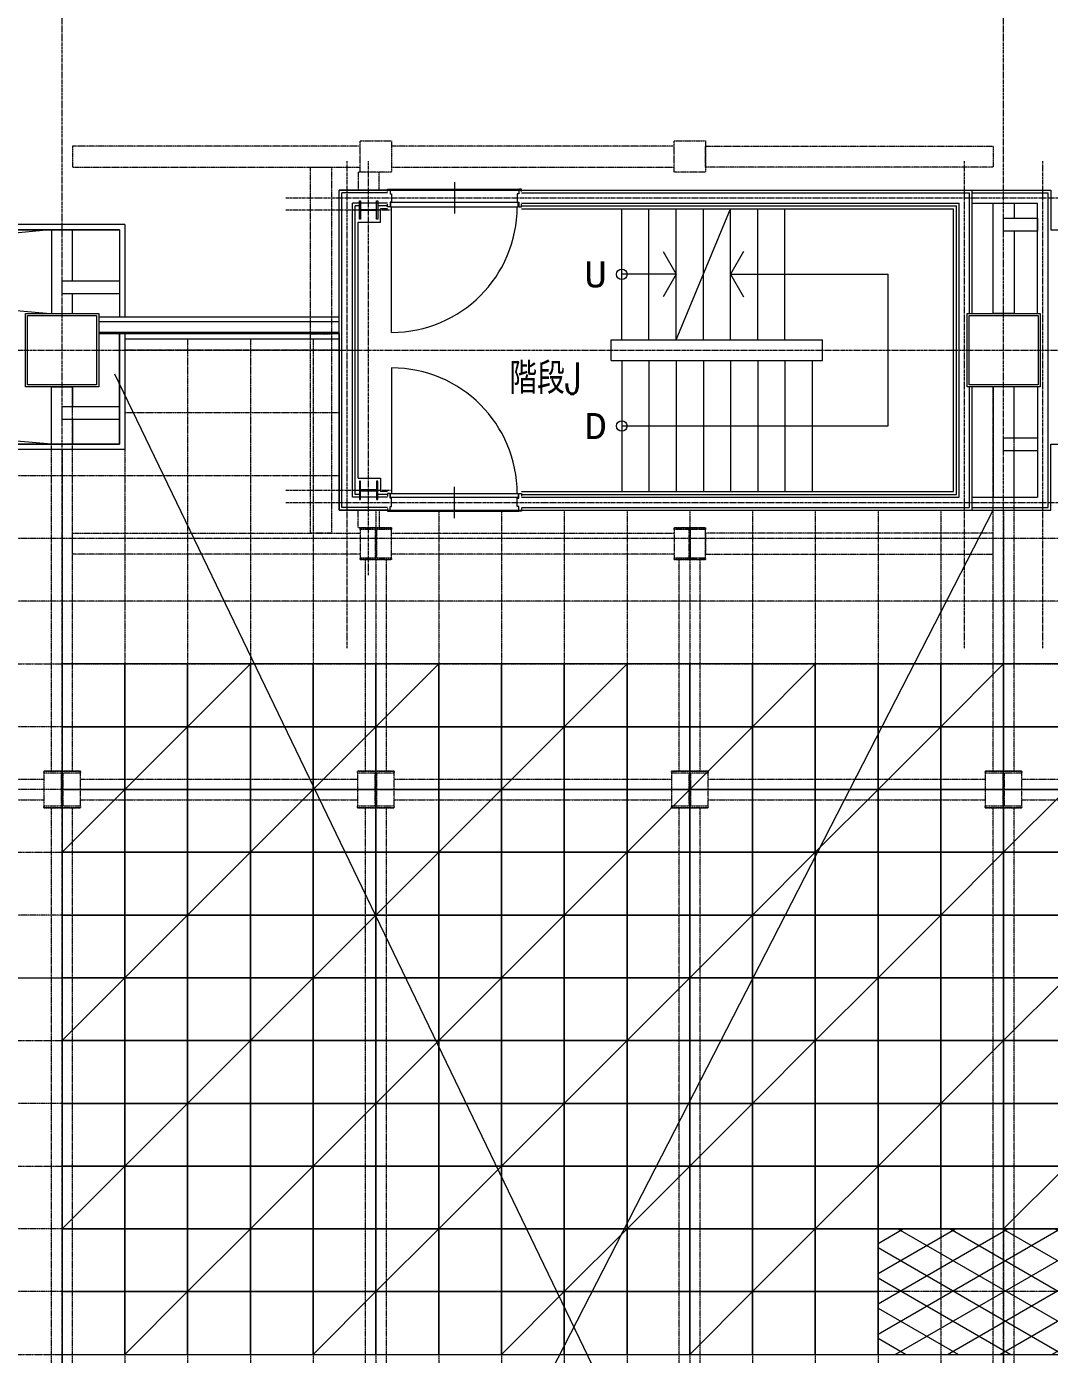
# Model space of a CAD drawing. Extents: x 73996 to 686888, y -9729 to 263202.
# Drawn here: x 381586 to 391363, y 207602 to 220296 of the extents above; entities that cross this region are included whole.
import ezdxf
from ezdxf.enums import TextEntityAlignment as Align

# ---------------------------------------------------------------- set-up
doc = ezdxf.new("R2010")
doc.units = 0
doc.header["$LTSCALE"] = 20
doc.linetypes.add('Data Center Layout_L20$0$CENTER', pattern=[2, 1.25, -0.25, 0.25, -0.25])
doc.linetypes.add('Data Center Layout_L20$0$DOTK1', pattern=[0.1, 0.05, -0.05])
for name, color, linetype, lineweight in [('Data Center Layout_L20$0$$ALDG', 252, 'Data Center Layout_L20$0$DOTK1', 0), ('Data Center Layout_L20$0$$ALDG-P', 252, 'Continuous', 0), ('Data Center Layout_L20$0$$AREA-RC', 252, 'Continuous', 0), ('Data Center Layout_L20$0$$OOBIKI', 252, 'Data Center Layout_L20$0$DOTK1', 0), ('Data Center Layout_L20$0$ARC', 252, 'Continuous', 0), ('Data Center Layout_L20$0$H-SIN', 252, 'Data Center Layout_L20$0$CENTER', 9), ('Data Center Layout_L20$0$HOJO1', 252, 'Continuous', 0), ('Data Center Layout_L20$0$K-SIN', 252, 'Data Center Layout_L20$0$CENTER', 9), ('Data Center Layout_L20$0$SUGATA3', 252, 'Continuous', 0)]:
    doc.layers.add(name, color=color, linetype=linetype, lineweight=lineweight)
doc.styles.add('Data Center Layout_L20$0$ATS', font='monotxt', dxfattribs={"bigfont": 'BIGFONT'})
doc.styles.add('Data Center Layout_L20$0$ROMS', font='ROMANS.shx', dxfattribs={"bigfont": 'bigfont.shx'})

# ---------------------------------------------------------------- blocks, each defined once
blk = doc.blocks.new('Data Center Layout_L20$0$BLANK')
blk.add_lwpolyline([(0, 0), (600, 0), (600, 600), (0, 600)], close=True)
blk = doc.blocks.new('Data Center Layout_L20$0$45%-AL-G')
blk.add_line((600, 600), (0, 0))
blk.add_lwpolyline([(0, 0), (600, 0), (600, 600), (0, 600)], close=True)
blk = doc.blocks.new('Data Center Layout_L20$0$A$C80dc7663')
at = {"layer": 'Data Center Layout_L20$0$$ALDG-P', "linetype": 'Data Center Layout_L20$0$DOTK1'}
h = blk.add_hatch(dxfattribs=at)
h.set_pattern_fill('EXP', color=256, scale=100, style=0)
h.set_pattern_definition([(30, (275940.24, 28654.4), (-125, 216.50635), []), (330, (275940.24, 28654.4), (125, 216.50635), [])])
h.paths.add_polyline_path([(431740.24, 174445.59), (441340.24, 174445.59), (441340.24, 175645.59), (431740.24, 175645.59)])
at = {"layer": 'Data Center Layout_L20$0$$ALDG'}
for p, q in [((424540.24, 184203.59), (424540.24, 148995.59)), ((425140.24, 184153.59), (425140.24, 148995.59)), ((425740.24, 184153.59), (425740.24, 148995.59)), ((426340.24, 184153.59), (426340.24, 148995.59)), ((426590.24, 184045.59), (424540.24, 184045.59)), ((426590.24, 183445.59), (424540.24, 183445.59)), ((423940.24, 183095.59), (423940.24, 166395.59)), ((426590.24, 182845.59), (379440.24, 182845.59)), ((426940.24, 182515.59), (426940.24, 148995.59)), ((427540.24, 182515.59), (427540.24, 148995.59)), ((428140.24, 182515.59), (428140.24, 148995.59)), ((428740.24, 182515.59), (428740.24, 148995.59)), ((429340.24, 182515.59), (429340.24, 148995.59)), ((429940.24, 182515.59), (429940.24, 148995.59)), ((430540.24, 182515.59), (430540.24, 148995.59)), ((431140.24, 182515.59), (431140.24, 148995.59)), ((431740.24, 182515.59), (431740.24, 148995.59)), ((432340.24, 182515.59), (432340.24, 148995.59)), ((432940.24, 182515.59), (432940.24, 166395.59)), ((490090.24, 182245.59), (334590.24, 182245.59)), ((490090.24, 181645.59), (339340.24, 181645.59)), ((339340.24, 181045.59), (490090.24, 181045.59)), ((490090.24, 180445.59), (339340.24, 180445.59)), ((531290.24, 179845.59), (334590.24, 179845.59)), ((334590.24, 179245.59), (531290.24, 179245.59)), ((531290.24, 178645.59), (334590.24, 178645.59)), ((334590.24, 178045.59), (531290.24, 178045.59)), ((334590.24, 177445.59), (531290.24, 177445.59)), ((531290.24, 176845.59), (334590.24, 176845.59)), ((334590.24, 176245.59), (531290.24, 176245.59)), ((531290.24, 175645.59), (334590.24, 175645.59)), ((531290.24, 175045.59), (334590.24, 175045.59)), ((334590.24, 174445.59), (531290.24, 174445.59))]:
    blk.add_line(p, q, dxfattribs=at)
at = {"layer": 'Data Center Layout_L20$0$$ALDG-P'}
blk.add_lwpolyline([(423940.24, 172045.59), (486940.24, 172045.59), (486940.24, 181045.59), (423940.24, 181045.59)], close=True, dxfattribs=at)
at = {"layer": 'Data Center Layout_L20$0$$AREA-RC'}
blk.add_lwpolyline([(486940.24, 181045.59), (423940.24, 181045.59), (423940.24, 172045.59), (417340.24, 172045.59), (417340.24, 181045.59), (405940.24, 181045.59), (405940.24, 183145.59), (424490.24, 183145.59), (424490.24, 184203.59), (426590.24, 184203.59), (426590.24, 182515.59), (433390.24, 182515.59), (433390.24, 183145.59), (478490.24, 183145.59)], dxfattribs=at)
at = {"layer": 'Data Center Layout_L20$0$$OOBIKI'}
for p, q in [((423840.24, 180020.59), (423840.24, 183695.59)), ((424040.24, 180020.59), (424040.24, 183695.59)), ((432840.24, 180020.59), (432840.24, 183695.59)), ((433040.24, 180020.59), (433040.24, 183695.59)), ((426840.24, 180020.59), (426840.24, 182045.59)), ((427040.24, 180020.59), (427040.24, 182045.59)), ((429840.24, 180020.59), (429840.24, 182045.59)), ((430040.24, 180020.59), (430040.24, 182045.59)), ((421115.24, 179945.59), (423765.24, 179945.59)), ((424115.24, 179945.59), (426765.24, 179945.59)), ((427115.24, 179945.59), (429765.24, 179945.59)), ((430115.24, 179945.59), (432765.24, 179945.59)), ((433115.24, 179945.59), (435765.24, 179945.59)), ((421115.24, 179745.59), (423765.24, 179745.59)), ((424115.24, 179745.59), (426765.24, 179745.59)), ((427115.24, 179745.59), (429765.24, 179745.59)), ((430115.24, 179745.59), (432765.24, 179745.59)), ((433115.24, 179745.59), (435765.24, 179745.59)), ((423840.24, 169220.59), (423840.24, 179670.59)), ((424040.24, 169220.59), (424040.24, 179670.59)), ((426840.24, 169220.59), (426840.24, 179670.59)), ((427040.24, 169220.59), (427040.24, 179670.59)), ((429840.24, 169220.59), (429840.24, 179670.59)), ((430040.24, 169220.59), (430040.24, 179670.59)), ((432840.24, 169220.59), (432840.24, 179670.59)), ((433040.24, 169220.59), (433040.24, 179670.59))]:
    blk.add_line(p, q, dxfattribs=at)
for points in [[(424040.24, 185995.59), (424040.24, 185795.59), (426790.24, 185795.59), (426790.24, 185995.59)], [(427090.24, 186045.59), (427090.24, 185745.59), (426790.24, 185745.59), (426790.24, 186045.59)], [(427090.24, 185995.59), (427090.24, 185795.59), (429790.24, 185795.59), (429790.24, 185995.59)], [(429790.24, 186045.59), (430090.24, 186045.59), (430090.24, 185745.59), (429790.24, 185745.59)], [(432840.24, 185995.59), (432840.24, 185795.59), (430090.24, 185795.59), (430090.24, 185995.59)], [(426315.24, 185795.59), (426515.24, 185795.59), (426515.24, 184203.09), (426315.24, 184203.09)], [(426770.24, 185575.59), (426970.24, 185575.59), (426970.24, 185745.59), (426770.24, 185745.59)], [(426315.24, 184203.09), (426515.24, 184203.09), (426515.24, 182295.59), (426315.24, 182295.59)], [(426770.24, 182515.59), (426970.24, 182515.59), (426970.24, 182345.59), (426770.24, 182345.59)], [(424040.24, 182095.59), (424040.24, 182295.59), (426790.24, 182295.59), (426790.24, 182095.59)], [(427090.24, 182045.59), (427090.24, 182345.59), (426790.24, 182345.59), (426790.24, 182045.59)], [(427090.24, 182095.59), (427090.24, 182295.59), (429790.24, 182295.59), (429790.24, 182095.59)], [(429790.24, 182045.59), (430090.24, 182045.59), (430090.24, 182345.59), (429790.24, 182345.59)], [(432840.24, 182095.59), (432840.24, 182295.59), (430090.24, 182295.59), (430090.24, 182095.59)], [(423765.24, 179670.59), (424115.24, 179670.59), (424115.24, 180020.59), (423765.24, 180020.59)], [(426765.24, 179670.59), (427115.24, 179670.59), (427115.24, 180020.59), (426765.24, 180020.59)], [(429765.24, 179670.59), (430115.24, 179670.59), (430115.24, 180020.59), (429765.24, 180020.59)], [(432765.24, 179670.59), (433115.24, 179670.59), (433115.24, 180020.59), (432765.24, 180020.59)]]:
    blk.add_lwpolyline(points, close=True, dxfattribs=at)
at = {"layer": 'Data Center Layout_L20$0$$OOBIKI', "linetype": 'Data Center Layout_L20$0$DOTK1'}
for points in [[(426790.24, 182345.59), (427090.24, 182345.59), (427090.24, 182330.59), (426945.24, 182330.59), (426945.24, 182060.59), (427090.24, 182060.59), (427090.24, 182045.59), (426790.24, 182045.59), (426790.24, 182060.59), (426935.24, 182060.59), (426935.24, 182330.59), (426790.24, 182330.59)], [(429790.24, 182345.59), (430090.24, 182345.59), (430090.24, 182330.59), (429945.24, 182330.59), (429945.24, 182060.59), (430090.24, 182060.59), (430090.24, 182045.59), (429790.24, 182045.59), (429790.24, 182060.59), (429935.24, 182060.59), (429935.24, 182330.59), (429790.24, 182330.59)], [(423765.24, 180020.59), (424115.24, 180020.59), (424115.24, 180001.59), (423946.24, 180001.59), (423946.24, 179689.59), (424115.24, 179689.59), (424115.24, 179670.59), (423765.24, 179670.59), (423765.24, 179689.59), (423934.24, 179689.59), (423934.24, 180001.59), (423765.24, 180001.59)], [(426765.24, 180020.59), (427115.24, 180020.59), (427115.24, 180001.59), (426946.24, 180001.59), (426946.24, 179689.59), (427115.24, 179689.59), (427115.24, 179670.59), (426765.24, 179670.59), (426765.24, 179689.59), (426934.24, 179689.59), (426934.24, 180001.59), (426765.24, 180001.59)], [(429765.24, 180020.59), (430115.24, 180020.59), (430115.24, 180001.59), (429946.24, 180001.59), (429946.24, 179689.59), (430115.24, 179689.59), (430115.24, 179670.59), (429765.24, 179670.59), (429765.24, 179689.59), (429934.24, 179689.59), (429934.24, 180001.59), (429765.24, 180001.59)], [(432765.24, 180020.59), (433115.24, 180020.59), (433115.24, 180001.59), (432946.24, 180001.59), (432946.24, 179689.59), (433115.24, 179689.59), (433115.24, 179670.59), (432765.24, 179670.59), (432765.24, 179689.59), (432934.24, 179689.59), (432934.24, 180001.59), (432765.24, 180001.59)]]:
    blk.add_lwpolyline(points, close=True, dxfattribs=at)
at = {"layer": 'Data Center Layout_L20$0$ARC'}
for p, q in [((427075.24, 185585.59), (428305.24, 185585.59)), ((426590.24, 182515.59), (426590.24, 185575.59)), ((427050.24, 185575.59), (426590.24, 185575.59)), ((426615.24, 182540.59), (426615.24, 185550.59)), ((427050.24, 185550.59), (426615.24, 185550.59)), ((428330.24, 185575.59), (432640.24, 185575.59)), ((428330.24, 185550.59), (432615.24, 185550.59)), ((432615.24, 184395.59), (432615.24, 185550.59)), ((432640.24, 185575.59), (433390.24, 185575.59)), ((432640.24, 184395.59), (432640.24, 185575.59)), ((432640.24, 185550.59), (433365.24, 185550.59)), ((433365.24, 182540.59), (433365.24, 185550.59)), ((426715.24, 182640.59), (426715.24, 185450.59)), ((427050.24, 185450.59), (426715.24, 185450.59)), ((426782.74, 185425.59), (426740.24, 185425.59)), ((426740.24, 182665.59), (426740.24, 185425.59)), ((427050.24, 185425.59), (426957.74, 185425.59)), ((427090.24, 184215.59), (427090.24, 185415.59)), ((428330.24, 185450.59), (432515.24, 185450.59)), ((428330.24, 185425.59), (432490.24, 185425.59)), ((432490.24, 182665.59), (432490.24, 185425.59)), ((432515.24, 182640.59), (432515.24, 185450.59)), ((424540.24, 185245.59), (379390.24, 185245.59)), ((424540.24, 185245.59), (424540.24, 184365.59)), ((424490.24, 185195.59), (379390.24, 185195.59)), ((415090.24, 184395.59), (423790.24, 185195.59)), ((423790.24, 184395.59), (415090.24, 185195.59)), ((424490.24, 185195.59), (424490.24, 184365.59)), ((426590.24, 184315.59), (424290.24, 184315.59)), ((426590.24, 184215.59), (424290.24, 184215.59)), ((424490.24, 184203.59), (424490.24, 183145.59)), ((424540.24, 184203.59), (424540.24, 183095.59)), ((423840.24, 183145.59), (415290.24, 183895.59)), ((427090.24, 183875.59), (427090.24, 182675.59)), ((432615.24, 182540.59), (432615.24, 183695.59)), ((432640.24, 182515.59), (432640.24, 183695.59)), ((424540.24, 183095.59), (405940.24, 183095.59)), ((424490.24, 183145.59), (405990.24, 183145.59)), ((426782.74, 182665.59), (426740.24, 182665.59)), ((427050.24, 182665.59), (426957.74, 182665.59)), ((428330.24, 182665.59), (432490.24, 182665.59)), ((427050.24, 182540.59), (426615.24, 182540.59)), ((427050.24, 182640.59), (426715.24, 182640.59)), ((428330.24, 182640.59), (432515.24, 182640.59)), ((428330.24, 182540.59), (432615.24, 182540.59)), ((432640.24, 182540.59), (433365.24, 182540.59)), ((427050.24, 182515.59), (426590.24, 182515.59)), ((427075.24, 182505.59), (428305.24, 182505.59)), ((428330.24, 182515.59), (432640.24, 182515.59)), ((432640.24, 182515.59), (433390.24, 182515.59))]:
    blk.add_line(p, q, dxfattribs=at)
at = {"layer": 'Data Center Layout_L20$0$ARC', "linetype": 'Continuous'}
for p, q in [((427690.24, 185650.59), (427690.24, 185350.59)), ((424290.24, 184365.59), (426590.24, 184365.59)), ((424290.24, 184203.59), (426590.24, 184203.59)), ((424540.24, 184153.59), (426590.24, 184153.59)), ((427690.24, 182440.59), (427690.24, 182740.59))]:
    blk.add_line(p, q, dxfattribs=at)
at = {"layer": 'Data Center Layout_L20$0$ARC'}
for points in [[(407140.24, 185195.59), (424490.24, 185195.59), (424490.24, 184365.59), (426590.24, 184365.59), (426590.24, 185575.59), (433390.24, 185575.59), (433390.24, 185195.59), (444340.24, 185195.59), (444340.24, 197245.59), (407140.24, 197245.59)], [(426782.74, 185298.09), (426782.74, 185473.09), (426793.74, 185473.09), (426793.74, 185389.34), (426946.74, 185389.34), (426946.74, 185473.09), (426957.74, 185473.09), (426957.74, 185298.09), (426946.74, 185298.09), (426946.74, 185381.84), (426793.74, 185381.84), (426793.74, 185298.09)], [(427080.24, 185415.59), (428300.24, 185415.59), (428300.24, 185455.59), (427080.24, 185455.59)], [(433265.24, 185183.59), (432940.24, 185183.59), (432940.24, 185307.59), (433265.24, 185307.59)], [(424490.24, 184583.59), (423940.24, 184583.59), (423940.24, 184707.59), (424490.24, 184707.59)], [(423590.24, 183695.59), (423590.24, 184395.59), (424290.24, 184395.59), (424290.24, 183695.59)], [(423610.24, 183715.59), (423610.24, 184375.59), (424270.24, 184375.59), (424270.24, 183715.59)], [(432590.24, 183695.59), (432590.24, 184395.59), (433290.24, 184395.59), (433290.24, 183695.59)], [(432610.24, 183715.59), (432610.24, 184375.59), (433270.24, 184375.59), (433270.24, 183715.59)], [(424490.24, 183383.59), (423940.24, 183383.59), (423940.24, 183507.59), (424490.24, 183507.59)], [(433265.24, 183083.59), (432940.24, 183083.59), (432940.24, 183207.59), (433265.24, 183207.59)], [(426782.74, 182793.09), (426782.74, 182618.09), (426793.74, 182618.09), (426793.74, 182701.84), (426946.74, 182701.84), (426946.74, 182618.09), (426957.74, 182618.09), (426957.74, 182793.09), (426946.74, 182793.09), (426946.74, 182709.34), (426793.74, 182709.34), (426793.74, 182793.09)], [(427080.24, 182675.59), (428300.24, 182675.59), (428300.24, 182635.59), (427080.24, 182635.59)], [(431740.24, 174445.59), (441340.24, 174445.59), (441340.24, 175645.59), (431740.24, 175645.59)]]:
    blk.add_lwpolyline(points, close=True, dxfattribs=at)
for points in [[(427050.24, 185560.59), (427050.24, 185585.59), (427075.24, 185585.59), (427075.24, 185540.59), (427090.24, 185540.59), (427090.24, 185460.59), (427075.24, 185460.59), (427075.24, 185415.59), (427050.24, 185415.59), (427050.24, 185440.59)], [(428330.24, 185560.59), (428330.24, 185585.59), (428305.24, 185585.59), (428305.24, 185540.59), (428290.24, 185540.59), (428290.24, 185460.59), (428305.24, 185460.59), (428305.24, 185415.59), (428330.24, 185415.59), (428330.24, 185440.59)], [(433040.24, 185183.59), (433040.24, 184395.59), (432840.24, 184395.59), (432840.24, 185450.59), (433040.24, 185450.59), (433040.24, 185307.59)], [(424040.24, 184707.59), (424040.24, 185195.59), (423840.24, 185195.59), (423840.24, 184395.59), (424040.24, 184395.59), (424040.24, 184583.59)], [(424040.24, 183383.59), (424040.24, 183145.59), (423840.24, 183145.59), (423840.24, 183695.59), (424040.24, 183695.59), (424040.24, 183507.59)], [(433040.24, 183207.59), (433040.24, 183695.59), (432840.24, 183695.59), (432840.24, 182640.59), (433040.24, 182640.59), (433040.24, 183083.59)], [(427050.24, 182530.59), (427050.24, 182505.59), (427075.24, 182505.59), (427075.24, 182550.59), (427090.24, 182550.59), (427090.24, 182630.59), (427075.24, 182630.59), (427075.24, 182675.59), (427050.24, 182675.59), (427050.24, 182650.59)], [(428330.24, 182530.59), (428330.24, 182505.59), (428305.24, 182505.59), (428305.24, 182550.59), (428290.24, 182550.59), (428290.24, 182630.59), (428305.24, 182630.59), (428305.24, 182675.59), (428330.24, 182675.59), (428330.24, 182650.59)]]:
    blk.add_lwpolyline(points, dxfattribs=at)
for centre, start, end in [((427090.24, 185415.59), 270, 0), ((427090.24, 182675.59), 0, 90)]:
    blk.add_arc(centre, 1200, start, end, dxfattribs=at)
at = {"layer": 'Data Center Layout_L20$0$H-SIN'}
for p, q in [((423940.24, 124521.53), (423940.24, 230045.59)), ((432940.24, 124521.53), (432940.24, 230045.59)), ((294307.41, 184045.59), (588940.24, 184045.59)), ((294307.41, 178045.59), (588940.24, 178045.59))]:
    blk.add_line(p, q, dxfattribs=at)
at = {"layer": 'Data Center Layout_L20$0$HOJO1'}
for p, q in [((424440.24, 183820.59), (432840.24, 166395.59)), ((424440.24, 166145.59), (432840.24, 182515.59))]:
    blk.add_line(p, q, dxfattribs=at)
at = {"layer": 'Data Center Layout_L20$0$K-SIN'}
for p, q in [((426665.24, 181195.59), (426665.24, 185850.59)), ((426870.24, 181895.59), (426870.24, 185850.59)), ((432565.24, 181195.59), (432565.24, 185850.59)), ((433315.24, 181195.59), (433315.24, 185850.59)), ((426078.81, 185500.59), (435140.24, 185500.59)), ((426078.81, 185385.59), (427090.24, 185385.59)), ((426078.81, 182705.59), (427090.24, 182705.59)), ((426078.81, 182590.59), (435140.24, 182590.59))]:
    blk.add_line(p, q, dxfattribs=at)
at = {"layer": 'Data Center Layout_L20$0$SUGATA3'}
for p, q in [((426985.24, 185270.59), (426985.24, 185395.59)), ((427050.24, 185395.59), (426985.24, 185395.59)), ((428330.24, 185395.59), (432460.24, 185395.59)), ((429290.24, 184145.59), (429290.24, 185395.59)), ((429550.24, 184145.59), (429550.24, 185395.59)), ((429810.24, 184145.59), (430330.24, 185395.59)), ((429810.24, 184145.59), (429810.24, 185395.59)), ((430070.24, 184145.59), (430070.24, 185395.59)), ((430330.24, 184145.59), (430330.24, 185395.59)), ((430590.24, 184145.59), (430590.24, 185395.59)), ((430850.24, 184145.59), (430850.24, 185395.59)), ((432460.24, 182695.59), (432460.24, 185395.59)), ((432640.24, 185450.59), (433265.24, 185450.59)), ((433265.24, 184395.59), (433265.24, 185450.59)), ((426770.24, 185270.59), (426985.24, 185270.59)), ((426770.24, 182820.59), (426770.24, 185270.59)), ((429810.24, 184770.59), (429290.24, 184770.59)), ((430330.24, 184770.59), (431110.24, 184770.59)), ((430590.24, 184770.59), (431835.24, 184770.59)), ((431835.24, 183320.59), (431835.24, 184770.59)), ((429190.24, 183945.59), (429190.24, 184145.59)), ((429190.24, 184145.59), (431210.24, 184145.59)), ((431210.24, 183945.59), (431210.24, 184145.59)), ((429190.24, 183945.59), (431210.24, 183945.59)), ((429290.24, 183945.59), (429290.24, 182695.59)), ((429550.24, 183945.59), (429550.24, 182695.59)), ((429810.24, 183945.59), (429810.24, 182695.59)), ((430070.24, 183945.59), (430070.24, 182695.59)), ((430330.24, 183945.59), (430330.24, 182695.59)), ((430590.24, 183945.59), (430590.24, 182695.59)), ((430850.24, 183945.59), (430850.24, 182695.59)), ((431110.24, 183945.59), (431110.24, 182695.59)), ((433265.24, 183695.59), (433265.24, 182640.59)), ((429290.24, 183320.59), (431835.24, 183320.59)), ((426770.24, 182820.59), (426985.24, 182820.59)), ((426985.24, 182820.59), (426985.24, 182695.59)), ((427050.24, 182695.59), (426985.24, 182695.59)), ((428330.24, 182695.59), (432460.24, 182695.59)), ((432640.24, 182640.59), (433265.24, 182640.59))]:
    blk.add_line(p, q, dxfattribs=at)
for points in [[(429685.24, 184987.1), (429810.24, 184770.59), (429685.24, 184554.08)], [(430455.24, 184987.1), (430330.24, 184770.59), (430455.24, 184554.08)]]:
    blk.add_lwpolyline(points, dxfattribs=at)
for centre in [(429290.24, 184770.59), (429290.24, 183320.59)]:
    blk.add_circle(centre, 50, dxfattribs=at)
at = {"layer": 'Data Center Layout_L20$0$$ALDG-P'}
for name, p in [('Data Center Layout_L20$0$BLANK', (423940.24, 180445.59)), ('Data Center Layout_L20$0$BLANK', (424540.24, 180445.59)), ('Data Center Layout_L20$0$45%-AL-G', (425140.24, 180445.59)), ('Data Center Layout_L20$0$BLANK', (425740.24, 180445.59)), ('Data Center Layout_L20$0$BLANK', (426340.24, 180445.59)), ('Data Center Layout_L20$0$45%-AL-G', (426940.24, 180445.59)), ('Data Center Layout_L20$0$BLANK', (427540.24, 180445.59)), ('Data Center Layout_L20$0$BLANK', (428140.24, 180445.59)), ('Data Center Layout_L20$0$45%-AL-G', (428740.24, 180445.59)), ('Data Center Layout_L20$0$BLANK', (429340.24, 180445.59)), ('Data Center Layout_L20$0$BLANK', (429940.24, 180445.59)), ('Data Center Layout_L20$0$45%-AL-G', (430540.24, 180445.59)), ('Data Center Layout_L20$0$BLANK', (431140.24, 180445.59)), ('Data Center Layout_L20$0$BLANK', (431740.24, 180445.59)), ('Data Center Layout_L20$0$45%-AL-G', (432340.24, 180445.59)), ('Data Center Layout_L20$0$BLANK', (432940.24, 180445.59)), ('Data Center Layout_L20$0$BLANK', (423940.24, 179845.59)), ('Data Center Layout_L20$0$45%-AL-G', (424540.24, 179845.59)), ('Data Center Layout_L20$0$BLANK', (425140.24, 179845.59)), ('Data Center Layout_L20$0$BLANK', (425740.24, 179845.59)), ('Data Center Layout_L20$0$45%-AL-G', (426340.24, 179845.59)), ('Data Center Layout_L20$0$BLANK', (426940.24, 179845.59)), ('Data Center Layout_L20$0$BLANK', (427540.24, 179845.59)), ('Data Center Layout_L20$0$45%-AL-G', (428140.24, 179845.59)), ('Data Center Layout_L20$0$BLANK', (428740.24, 179845.59)), ('Data Center Layout_L20$0$BLANK', (429340.24, 179845.59)), ('Data Center Layout_L20$0$45%-AL-G', (429940.24, 179845.59)), ('Data Center Layout_L20$0$BLANK', (430540.24, 179845.59)), ('Data Center Layout_L20$0$BLANK', (431140.24, 179845.59)), ('Data Center Layout_L20$0$45%-AL-G', (431740.24, 179845.59)), ('Data Center Layout_L20$0$BLANK', (432340.24, 179845.59)), ('Data Center Layout_L20$0$BLANK', (432940.24, 179845.59)), ('Data Center Layout_L20$0$45%-AL-G', (423940.24, 179245.59)), ('Data Center Layout_L20$0$BLANK', (424540.24, 179245.59)), ('Data Center Layout_L20$0$BLANK', (425140.24, 179245.59)), ('Data Center Layout_L20$0$45%-AL-G', (425740.24, 179245.59)), ('Data Center Layout_L20$0$BLANK', (426340.24, 179245.59)), ('Data Center Layout_L20$0$BLANK', (426940.24, 179245.59)), ('Data Center Layout_L20$0$45%-AL-G', (427540.24, 179245.59)), ('Data Center Layout_L20$0$BLANK', (428140.24, 179245.59)), ('Data Center Layout_L20$0$BLANK', (428740.24, 179245.59)), ('Data Center Layout_L20$0$45%-AL-G', (429340.24, 179245.59)), ('Data Center Layout_L20$0$BLANK', (429940.24, 179245.59)), ('Data Center Layout_L20$0$BLANK', (430540.24, 179245.59)), ('Data Center Layout_L20$0$45%-AL-G', (431140.24, 179245.59)), ('Data Center Layout_L20$0$BLANK', (431740.24, 179245.59)), ('Data Center Layout_L20$0$BLANK', (432340.24, 179245.59)), ('Data Center Layout_L20$0$45%-AL-G', (432940.24, 179245.59)), ('Data Center Layout_L20$0$BLANK', (423940.24, 178645.59)), ('Data Center Layout_L20$0$BLANK', (424540.24, 178645.59)), ('Data Center Layout_L20$0$45%-AL-G', (425140.24, 178645.59)), ('Data Center Layout_L20$0$BLANK', (425740.24, 178645.59)), ('Data Center Layout_L20$0$BLANK', (426340.24, 178645.59)), ('Data Center Layout_L20$0$45%-AL-G', (426940.24, 178645.59)), ('Data Center Layout_L20$0$BLANK', (427540.24, 178645.59)), ('Data Center Layout_L20$0$BLANK', (428140.24, 178645.59)), ('Data Center Layout_L20$0$45%-AL-G', (428740.24, 178645.59)), ('Data Center Layout_L20$0$BLANK', (429340.24, 178645.59)), ('Data Center Layout_L20$0$BLANK', (429940.24, 178645.59)), ('Data Center Layout_L20$0$45%-AL-G', (430540.24, 178645.59)), ('Data Center Layout_L20$0$BLANK', (431140.24, 178645.59)), ('Data Center Layout_L20$0$BLANK', (431740.24, 178645.59)), ('Data Center Layout_L20$0$45%-AL-G', (432340.24, 178645.59)), ('Data Center Layout_L20$0$BLANK', (432940.24, 178645.59)), ('Data Center Layout_L20$0$BLANK', (423940.24, 178045.59)), ('Data Center Layout_L20$0$45%-AL-G', (424540.24, 178045.59)), ('Data Center Layout_L20$0$BLANK', (425140.24, 178045.59)), ('Data Center Layout_L20$0$BLANK', (425740.24, 178045.59)), ('Data Center Layout_L20$0$45%-AL-G', (426340.24, 178045.59)), ('Data Center Layout_L20$0$BLANK', (426940.24, 178045.59)), ('Data Center Layout_L20$0$BLANK', (427540.24, 178045.59)), ('Data Center Layout_L20$0$45%-AL-G', (428140.24, 178045.59)), ('Data Center Layout_L20$0$BLANK', (428740.24, 178045.59)), ('Data Center Layout_L20$0$BLANK', (429340.24, 178045.59)), ('Data Center Layout_L20$0$45%-AL-G', (429940.24, 178045.59)), ('Data Center Layout_L20$0$BLANK', (430540.24, 178045.59)), ('Data Center Layout_L20$0$BLANK', (431140.24, 178045.59)), ('Data Center Layout_L20$0$45%-AL-G', (431740.24, 178045.59)), ('Data Center Layout_L20$0$BLANK', (432340.24, 178045.59)), ('Data Center Layout_L20$0$BLANK', (432940.24, 178045.59)), ('Data Center Layout_L20$0$45%-AL-G', (423940.24, 177445.59)), ('Data Center Layout_L20$0$BLANK', (424540.24, 177445.59)), ('Data Center Layout_L20$0$BLANK', (425140.24, 177445.59)), ('Data Center Layout_L20$0$45%-AL-G', (425740.24, 177445.59)), ('Data Center Layout_L20$0$BLANK', (426340.24, 177445.59)), ('Data Center Layout_L20$0$BLANK', (426940.24, 177445.59)), ('Data Center Layout_L20$0$45%-AL-G', (427540.24, 177445.59)), ('Data Center Layout_L20$0$BLANK', (428140.24, 177445.59)), ('Data Center Layout_L20$0$BLANK', (428740.24, 177445.59)), ('Data Center Layout_L20$0$45%-AL-G', (429340.24, 177445.59)), ('Data Center Layout_L20$0$BLANK', (429940.24, 177445.59)), ('Data Center Layout_L20$0$BLANK', (430540.24, 177445.59)), ('Data Center Layout_L20$0$45%-AL-G', (431140.24, 177445.59)), ('Data Center Layout_L20$0$BLANK', (431740.24, 177445.59)), ('Data Center Layout_L20$0$BLANK', (432340.24, 177445.59)), ('Data Center Layout_L20$0$45%-AL-G', (432940.24, 177445.59)), ('Data Center Layout_L20$0$BLANK', (423940.24, 176845.59)), ('Data Center Layout_L20$0$BLANK', (424540.24, 176845.59)), ('Data Center Layout_L20$0$45%-AL-G', (425140.24, 176845.59)), ('Data Center Layout_L20$0$BLANK', (425740.24, 176845.59)), ('Data Center Layout_L20$0$BLANK', (426340.24, 176845.59)), ('Data Center Layout_L20$0$45%-AL-G', (426940.24, 176845.59)), ('Data Center Layout_L20$0$BLANK', (427540.24, 176845.59)), ('Data Center Layout_L20$0$BLANK', (428140.24, 176845.59)), ('Data Center Layout_L20$0$45%-AL-G', (428740.24, 176845.59)), ('Data Center Layout_L20$0$BLANK', (429340.24, 176845.59)), ('Data Center Layout_L20$0$BLANK', (429940.24, 176845.59)), ('Data Center Layout_L20$0$45%-AL-G', (430540.24, 176845.59)), ('Data Center Layout_L20$0$BLANK', (431140.24, 176845.59)), ('Data Center Layout_L20$0$BLANK', (431740.24, 176845.59)), ('Data Center Layout_L20$0$45%-AL-G', (432340.24, 176845.59)), ('Data Center Layout_L20$0$BLANK', (432940.24, 176845.59)), ('Data Center Layout_L20$0$BLANK', (423940.24, 176245.59)), ('Data Center Layout_L20$0$45%-AL-G', (424540.24, 176245.59)), ('Data Center Layout_L20$0$BLANK', (425140.24, 176245.59)), ('Data Center Layout_L20$0$BLANK', (425740.24, 176245.59)), ('Data Center Layout_L20$0$45%-AL-G', (426340.24, 176245.59)), ('Data Center Layout_L20$0$BLANK', (426940.24, 176245.59)), ('Data Center Layout_L20$0$BLANK', (427540.24, 176245.59)), ('Data Center Layout_L20$0$45%-AL-G', (428140.24, 176245.59)), ('Data Center Layout_L20$0$BLANK', (428740.24, 176245.59)), ('Data Center Layout_L20$0$BLANK', (429340.24, 176245.59)), ('Data Center Layout_L20$0$45%-AL-G', (429940.24, 176245.59)), ('Data Center Layout_L20$0$BLANK', (430540.24, 176245.59)), ('Data Center Layout_L20$0$BLANK', (431140.24, 176245.59)), ('Data Center Layout_L20$0$45%-AL-G', (431740.24, 176245.59)), ('Data Center Layout_L20$0$BLANK', (432340.24, 176245.59)), ('Data Center Layout_L20$0$BLANK', (432940.24, 176245.59)), ('Data Center Layout_L20$0$45%-AL-G', (423940.24, 175645.59)), ('Data Center Layout_L20$0$BLANK', (424540.24, 175645.59)), ('Data Center Layout_L20$0$BLANK', (425140.24, 175645.59)), ('Data Center Layout_L20$0$45%-AL-G', (425740.24, 175645.59)), ('Data Center Layout_L20$0$BLANK', (426340.24, 175645.59)), ('Data Center Layout_L20$0$BLANK', (426940.24, 175645.59)), ('Data Center Layout_L20$0$45%-AL-G', (427540.24, 175645.59)), ('Data Center Layout_L20$0$BLANK', (428140.24, 175645.59)), ('Data Center Layout_L20$0$BLANK', (428740.24, 175645.59)), ('Data Center Layout_L20$0$45%-AL-G', (429340.24, 175645.59)), ('Data Center Layout_L20$0$BLANK', (429940.24, 175645.59)), ('Data Center Layout_L20$0$BLANK', (430540.24, 175645.59)), ('Data Center Layout_L20$0$45%-AL-G', (431140.24, 175645.59)), ('Data Center Layout_L20$0$BLANK', (431740.24, 175645.59)), ('Data Center Layout_L20$0$BLANK', (432340.24, 175645.59)), ('Data Center Layout_L20$0$45%-AL-G', (432940.24, 175645.59)), ('Data Center Layout_L20$0$BLANK', (423940.24, 175045.59)), ('Data Center Layout_L20$0$BLANK', (424540.24, 175045.59)), ('Data Center Layout_L20$0$45%-AL-G', (425140.24, 175045.59)), ('Data Center Layout_L20$0$BLANK', (425740.24, 175045.59)), ('Data Center Layout_L20$0$BLANK', (426340.24, 175045.59)), ('Data Center Layout_L20$0$45%-AL-G', (426940.24, 175045.59)), ('Data Center Layout_L20$0$BLANK', (427540.24, 175045.59)), ('Data Center Layout_L20$0$BLANK', (428140.24, 175045.59)), ('Data Center Layout_L20$0$45%-AL-G', (428740.24, 175045.59)), ('Data Center Layout_L20$0$BLANK', (429340.24, 175045.59)), ('Data Center Layout_L20$0$BLANK', (429940.24, 175045.59)), ('Data Center Layout_L20$0$45%-AL-G', (430540.24, 175045.59)), ('Data Center Layout_L20$0$BLANK', (431140.24, 175045.59)), ('Data Center Layout_L20$0$BLANK', (423940.24, 174445.59)), ('Data Center Layout_L20$0$45%-AL-G', (424540.24, 174445.59)), ('Data Center Layout_L20$0$BLANK', (425140.24, 174445.59)), ('Data Center Layout_L20$0$BLANK', (425740.24, 174445.59)), ('Data Center Layout_L20$0$45%-AL-G', (426340.24, 174445.59)), ('Data Center Layout_L20$0$BLANK', (426940.24, 174445.59)), ('Data Center Layout_L20$0$BLANK', (427540.24, 174445.59)), ('Data Center Layout_L20$0$45%-AL-G', (428140.24, 174445.59)), ('Data Center Layout_L20$0$BLANK', (428740.24, 174445.59)), ('Data Center Layout_L20$0$BLANK', (429340.24, 174445.59)), ('Data Center Layout_L20$0$45%-AL-G', (429940.24, 174445.59)), ('Data Center Layout_L20$0$BLANK', (430540.24, 174445.59)), ('Data Center Layout_L20$0$BLANK', (431140.24, 174445.59))]:
    blk.add_blockref(name, p, dxfattribs=at)
at = {"layer": 'Data Center Layout_L20$0$ARC', "style": 'Data Center Layout_L20$0$ATS'}
for s, p in [('U', (429040.24, 184770.59)), ('D', (429040.24, 183320.59))]:
    blk.add_text(s, height=250, dxfattribs=at).set_placement(p, align=Align.MIDDLE_CENTER)
at = {"layer": 'Data Center Layout_L20$0$ARC', "style": 'Data Center Layout_L20$0$ROMS', "width": 0.8}
blk.add_text('階段J', height=300, dxfattribs=at).set_placement((428562.87, 183777.38), align=Align.MIDDLE_CENTER)
blk = doc.blocks.new('Data Center Layout_L20')
blk.add_blockref('Data Center Layout_L20$0$A$C80dc7663', (-42015, 33157))

msp = doc.modelspace()

# ---------------------------------------------------------------- block references
msp.add_blockref('Data Center Layout_L20', (0, 0))

doc.saveas('drawing.dxf')
